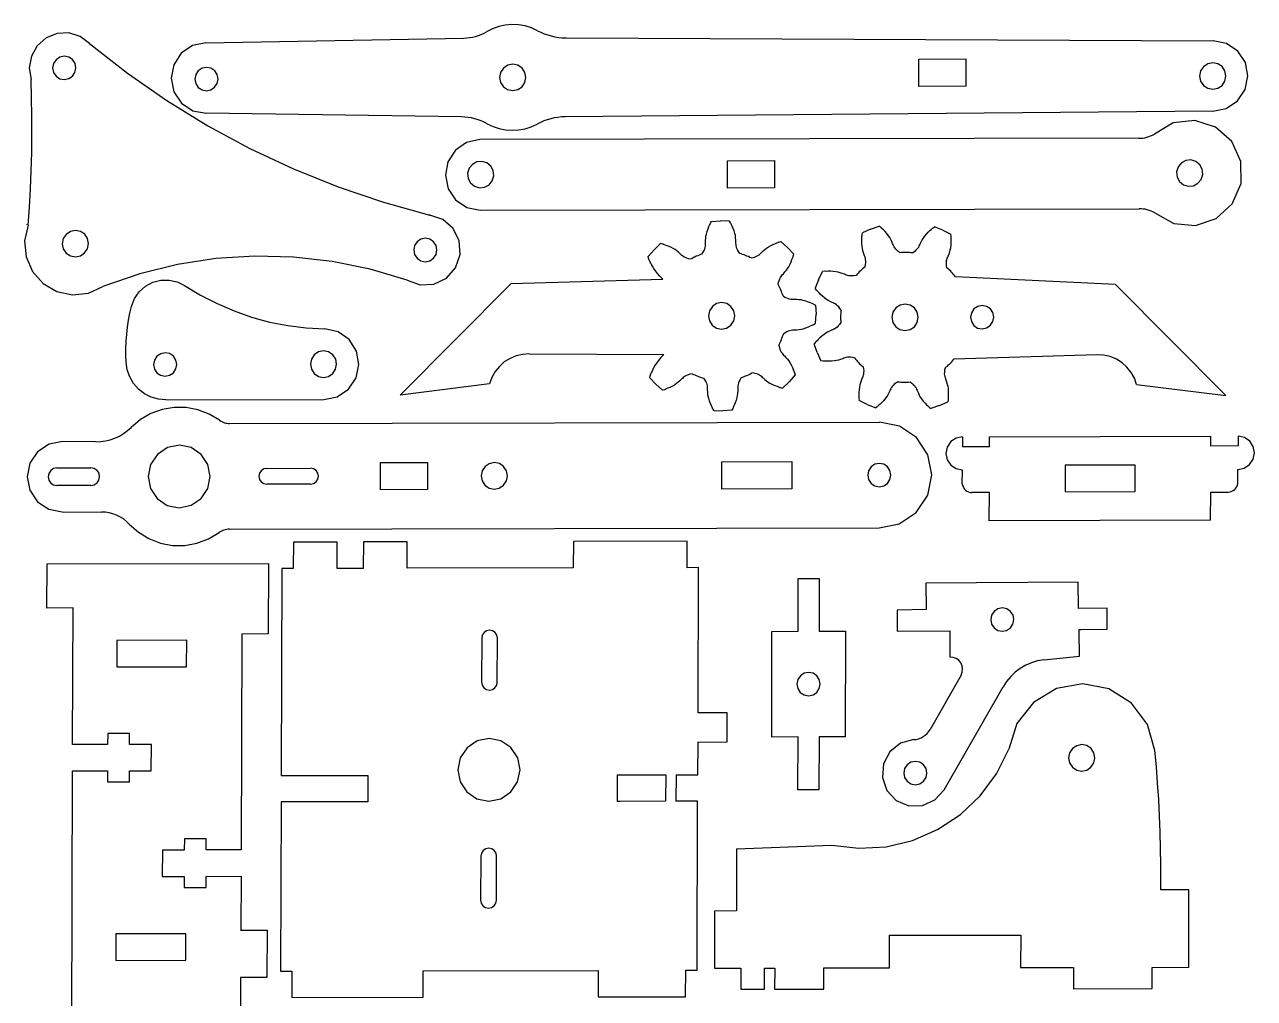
# Model space of a CAD drawing. Header units: millimetres. Extents: x -145 to 145, y -111 to 96.
# Drawn here: x 5.5 to 145, y -14 to 96.4 of the extents above; entities that cross this region are included whole.
import ezdxf

# ---------------------------------------------------------------- set-up
doc = ezdxf.new("R2010")
doc.units = ezdxf.units.MM

msp = doc.modelspace()

# ---------------------------------------------------------------- linework, layer by layer
at = {"color": 7, "linetype": 'Continuous'}
for p, q in [((26.07, 94.34), (55.3, 94.87)), ((66.9, 94.91), (140.28, 94.57)), ((106.91, 92.48), (112.24, 92.52)), ((106.92, 89.38), (106.91, 92.48)), ((112.24, 92.52), (112.25, 89.43)), ((112.25, 89.43), (106.92, 89.38)), ((140.25, 86.58), (66.8, 85.95)), ((55.05, 85.94), (26.05, 86.35)), ((131.85, 83.51), (57.12, 83.36)), ((85.21, 77.87), (85.22, 80.97)), ((85.22, 80.97), (90.55, 80.98)), ((90.55, 80.98), (90.54, 77.88)), ((90.54, 77.88), (85.21, 77.87)), ((57.17, 75.37), (131.88, 75.52)), ((51.4, 74.87), (51.52, 74.81)), ((83.39, 74.09), (84.42, 74.16)), ((85.44, 74.12), (84.42, 74.16)), ((5.71, 73.77), (5.7, 73.72)), ((101.44, 73.22), (100.51, 72.79)), ((101.44, 73.22), (102.41, 73.56)), ((109.63, 73.11), (108.67, 73.47)), ((109.63, 73.11), (110.55, 72.65)), ((77.63, 71.57), (76.88, 70.87)), ((91.26, 71.81), (92.02, 71.13)), ((92.72, 70.38), (92.02, 71.13)), ((76.2, 70.09), (76.88, 70.87)), ((95.54, 67.47), (95.99, 68.4)), ((15.08, 66.95), (15.1, 66.97)), ((48.11, 54.4), (60.68, 67.03)), ((60.68, 67.03), (77.89, 67.52)), ((95.54, 67.47), (95.17, 66.5)), ((129.23, 66.94), (111.07, 67.81)), ((129.23, 66.94), (141.72, 54.36)), ((95.19, 64.6), (95.25, 63.57)), ((95.21, 62.54), (95.25, 63.57)), ((95.38, 59.22), (95.05, 60.2)), ((62.74, 59.06), (77.99, 59)), ((95.38, 59.22), (95.8, 58.28)), ((127.12, 58.96), (110.89, 58.45)), ((76.37, 56.38), (77.07, 55.62)), ((91.46, 55.18), (92.21, 55.89)), ((92.89, 56.67), (92.21, 55.89)), ((58.23, 55.67), (48.11, 54.4)), ((77.83, 54.94), (77.07, 55.62)), ((131.6, 55.59), (141.72, 54.36)), ((21.52, 53.87), (39.43, 53.9)), ((101.06, 53.31), (100.14, 53.76)), ((101.06, 53.31), (102.02, 52.95)), ((109.25, 53.2), (108.28, 52.86)), ((109.25, 53.2), (110.19, 53.63)), ((83.65, 52.63), (84.67, 52.6)), ((85.7, 52.67), (84.67, 52.6)), ((28.76, 51.17), (102.45, 51.31)), ((13.58, 49.09), (9.79, 49.13)), ((111.86, 49.66), (111.86, 48.55)), ((114.93, 49.67), (140.04, 49.72)), ((114.93, 48.55), (114.93, 49.67)), ((140.03, 48.6), (140.04, 49.72)), ((143.11, 49.73), (143.11, 48.62)), ((111.86, 48.55), (114.93, 48.55)), ((143.11, 48.62), (140.03, 48.6)), ((9.17, 46.13), (13.02, 46.14)), ((32.97, 46.08), (37.93, 46.09)), ((45.86, 43.66), (45.87, 46.75)), ((45.87, 46.75), (51.2, 46.76)), ((51.2, 46.76), (51.19, 43.67)), ((84.56, 43.78), (84.57, 46.78)), ((84.57, 46.83), (92.51, 46.85)), ((84.57, 46.78), (84.57, 46.83)), ((92.51, 46.8), (92.5, 43.8)), ((92.51, 46.85), (92.51, 46.8)), ((123.5, 46.43), (123.49, 43.43)), ((131.44, 46.44), (123.5, 46.43)), ((131.43, 43.45), (131.44, 46.44)), ((111.84, 44.32), (111.85, 45.91)), ((143.09, 44.38), (143.1, 45.97)), ((13.02, 44.14), (9.16, 44.13)), ((37.92, 44.29), (32.96, 44.28)), ((51.19, 43.67), (45.86, 43.66)), ((84.56, 43.73), (84.56, 43.78)), ((92.5, 43.75), (84.56, 43.73)), ((92.5, 43.8), (92.5, 43.75)), ((114.91, 43.35), (112.93, 43.35)), ((114.9, 40.15), (114.91, 43.35)), ((123.49, 43.43), (131.43, 43.45)), ((140, 40.2), (140.02, 43.4)), ((140.02, 43.4), (142, 43.4)), ((9.76, 41.14), (14.22, 41.13)), ((28.72, 39.18), (102.41, 39.32)), ((140, 40.2), (114.9, 40.15)), ((35.98, 37.72), (35.97, 34.72)), ((40.94, 37.73), (35.98, 37.72)), ((40.93, 34.73), (40.94, 37.73)), ((43.92, 37.74), (43.91, 34.74)), ((48.88, 37.75), (43.92, 37.74)), ((48.87, 34.75), (48.88, 37.75)), ((67.74, 37.79), (67.72, 34.79)), ((80.64, 37.81), (67.74, 37.79)), ((80.62, 34.81), (80.64, 37.81)), ((8.03, 30.24), (8.05, 35.24)), ((8.05, 35.24), (33.15, 35.29)), ((33.15, 35.29), (33.13, 27.3)), ((34.68, 34.72), (34.6, 11.24)), ((35.97, 34.72), (34.68, 34.72)), ((43.91, 34.74), (40.93, 34.73)), ((67.72, 34.79), (48.87, 34.75)), ((81.91, 34.82), (80.62, 34.81)), ((81.88, 18.35), (81.94, 34.82)), ((81.94, 34.82), (81.91, 34.82)), ((93.22, 27.6), (93.23, 33.6)), ((93.23, 33.6), (95.61, 33.61)), ((95.61, 33.61), (95.61, 27.61)), ((124.99, 33.18), (107.72, 33.06)), ((107.72, 33.06), (107.72, 33.06)), ((107.72, 33.06), (107.73, 30.06)), ((125, 30.18), (124.99, 33.18)), ((11.01, 30.25), (8.03, 30.24)), ((10.95, 14.76), (11.01, 30.25)), ((107.73, 30.06), (104.46, 30.01)), ((104.46, 30.01), (104.47, 27.61)), ((107.73, 30.06), (107.73, 30.06)), ((128.27, 30.23), (125, 30.18)), ((128.28, 27.84), (128.27, 30.23)), ((15.96, 26.56), (15.95, 23.57)), ((23.89, 26.58), (15.96, 26.56)), ((23.88, 23.58), (23.89, 26.58)), ((30.15, 27.29), (30.06, 2.82)), ((33.13, 27.3), (30.15, 27.29)), ((57.34, 26.82), (57.32, 21.82)), ((59.1, 21.82), (59.12, 26.82)), ((90.23, 15.6), (90.25, 27.59)), ((90.25, 27.59), (93.22, 27.6)), ((95.61, 27.61), (98.58, 27.63)), ((98.58, 27.63), (98.57, 15.64)), ((104.47, 27.61), (110.42, 27.67)), ((110.42, 27.67), (110.43, 24.68)), ((125.11, 27.79), (125.12, 27.79)), ((125.11, 27.79), (125.11, 27.79)), ((125.11, 27.77), (125.11, 27.79)), ((125.11, 27.79), (125.11, 27.79)), ((125.11, 27.79), (125.11, 27.79)), ((125.11, 27.6), (125.11, 27.77)), ((125.12, 24.79), (125.11, 27.6)), ((125.12, 27.79), (125.31, 27.79)), ((125.31, 27.79), (128.28, 27.84)), ((121.08, 24.36), (125.12, 24.79)), ((15.95, 23.57), (23.88, 23.58)), ((111.7, 22.64), (108.2, 16.47)), ((109.78, 9.64), (116.48, 21.31)), ((81.91, 18.34), (81.88, 18.35)), ((85.18, 18.35), (81.91, 18.34)), ((85.17, 15.05), (85.18, 18.35)), ((14.93, 16.02), (14.92, 14.77)), ((17.41, 16.03), (14.93, 16.02)), ((17.4, 14.78), (17.41, 16.03)), ((93.21, 15.62), (90.23, 15.6)), ((93.2, 9.62), (93.21, 15.62)), ((95.59, 15.63), (95.58, 9.63)), ((98.57, 15.64), (95.59, 15.63)), ((14.92, 14.77), (10.95, 14.76)), ((19.88, 14.78), (17.4, 14.78)), ((19.87, 11.79), (19.88, 14.78)), ((81.86, 11.34), (81.87, 15.05)), ((81.87, 15.05), (81.9, 15.04)), ((81.9, 15.04), (85.17, 15.05)), ((10.84, -17.2), (10.94, 11.77)), ((10.94, 11.77), (14.91, 11.78)), ((14.91, 11.78), (14.91, 10.53)), ((17.39, 11.78), (19.87, 11.79)), ((17.39, 10.53), (17.39, 11.78)), ((34.6, 11.24), (44.42, 11.26)), ((44.42, 11.26), (44.41, 8.27)), ((72.7, 11.32), (72.69, 8.32)), ((72.7, 11.32), (78.21, 11.33)), ((78.21, 11.33), (78.2, 8.33)), ((79.38, 11.33), (79.37, 8.34)), ((79.38, 11.33), (81.86, 11.34)), ((14.91, 10.53), (17.39, 10.53)), ((95.58, 9.63), (93.2, 9.62)), ((34.59, 8.25), (34.52, -10.93)), ((44.41, 8.27), (34.59, 8.25)), ((72.71, 8.32), (72.69, 8.32)), ((72.69, 8.32), (72.69, 8.32)), ((73.04, 8.32), (72.71, 8.32)), ((78.2, 8.33), (73.04, 8.32)), ((81.82, 8.34), (79.37, 8.34)), ((81.76, -10.84), (81.82, 8.34)), ((21.13, 2.8), (21.12, -0.2)), ((23.61, 2.8), (21.13, 2.8)), ((23.62, 4.05), (23.61, 2.8)), ((26.1, 4.06), (23.62, 4.05)), ((26.09, 2.81), (26.1, 4.06)), ((30.06, 2.82), (26.09, 2.81)), ((86.25, 2.95), (86.23, -4.11)), ((86.25, 2.95), (97.06, 3.35)), ((57.24, 2.1), (57.22, -2.89)), ((59, -2.89), (59.02, 2.11)), ((21.12, -0.2), (23.6, -0.19)), ((23.6, -0.19), (23.6, -1.44)), ((26.08, -0.19), (30.05, -0.18)), ((26.08, -1.44), (26.08, -0.19)), ((30.05, -0.18), (30.03, -6.3)), ((134.36, -1.72), (134.36, -0.77)), ((23.6, -1.44), (26.08, -1.44)), ((137.34, -1.71), (134.36, -1.72)), ((137.54, -1.71), (137.34, -1.71)), ((137.51, -10.5), (137.54, -1.71)), ((83.75, -4.12), (83.72, -10.61)), ((86.23, -4.11), (83.75, -4.12)), ((15.84, -6.72), (15.83, -9.72)), ((23.78, -6.71), (15.84, -6.72)), ((23.77, -9.7), (23.78, -6.71)), ((30.03, -6.3), (29.99, -6.3)), ((29.99, -6.3), (32.96, -6.3)), ((32.96, -6.3), (33.01, -6.3)), ((33.01, -6.3), (32.99, -11.67)), ((103.57, -10.57), (103.58, -6.87)), ((103.58, -6.87), (118.47, -6.84)), ((118.47, -6.84), (118.45, -10.54)), ((15.83, -9.72), (23.77, -9.7)), ((34.52, -10.93), (35.81, -10.93)), ((35.81, -10.93), (35.8, -13.93)), ((50.69, -13.9), (50.7, -10.9)), ((50.7, -10.9), (70.54, -10.86)), ((70.54, -10.86), (70.53, -13.86)), ((80.45, -13.84), (80.47, -10.84)), ((80.47, -10.84), (81.76, -10.84)), ((83.72, -10.61), (86.72, -10.6)), ((86.72, -10.6), (86.71, -13)), ((89.39, -13), (89.4, -10.6)), ((90.57, -10.6), (90.56, -12.99)), ((96.14, -12.98), (96.15, -10.58)), ((96.15, -10.58), (103.56, -10.57)), ((103.56, -10.57), (103.57, -10.57)), ((118.45, -10.54), (124.45, -10.53)), ((124.45, -10.53), (124.44, -12.93)), ((133.37, -12.91), (133.38, -10.51)), ((133.38, -10.51), (137.51, -10.5)), ((29.99, -11.67), (29.98, -15.5)), ((32.99, -11.67), (29.99, -11.67)), ((35.8, -13.93), (50.69, -13.9)), ((70.53, -13.86), (80.45, -13.84)), ((86.71, -12.85), (86.71, -12.99)), ((86.71, -12.99), (86.71, -13)), ((86.71, -13), (89.39, -13)), ((86.71, -13), (86.71, -13)), ((90.56, -12.99), (96.14, -12.98)), ((124.44, -12.93), (133.37, -12.91))]:
    msp.add_line(p, q, dxfattribs=at)
at = {"color": 7, "linetype": 'Continuous', "flags": 128}
for points in [[(63.65, 95.72), (62.97, 96.03), (62.25, 96.25), (61.51, 96.38), (60.76, 96.41), (60.01, 96.35), (59.28, 96.19), (58.57, 95.94), (57.9, 95.6)], [(12.87, 94.27), (11.8, 95.07), (10.52, 95.46), (9.18, 95.4), (7.94, 94.9), (6.93, 94.01), (6.27, 92.84), (6.03, 91.52), (6.24, 90.19)], [(55.3, 94.87), (55.64, 94.89), (55.98, 94.93), (56.31, 94.99), (56.64, 95.07), (56.97, 95.17), (57.29, 95.3), (57.6, 95.44), (57.9, 95.6)], [(63.65, 95.72), (64.03, 95.54), (64.42, 95.37), (64.82, 95.24), (65.22, 95.12), (65.64, 95.03), (66.05, 94.96), (66.47, 94.92), (66.9, 94.91)], [(12.87, 94.27), (17.16, 90.91), (21.63, 87.8), (26.27, 84.94), (31.06, 82.35), (35.99, 80.04), (41.05, 78), (46.21, 76.26), (51.46, 74.81)], [(26.07, 94.34), (24.56, 94.03), (23.27, 93.15), (22.41, 91.85), (22.11, 90.32), (22.42, 88.79), (23.28, 87.5), (24.57, 86.64), (26.09, 86.35)], [(140.25, 86.58), (141.77, 86.89), (143.06, 87.75), (143.93, 89.05), (144.23, 90.58), (143.94, 92.11), (143.08, 93.41), (141.8, 94.27), (140.28, 94.57)], [(11.31, 91.5), (11.22, 92.01), (10.93, 92.44), (10.51, 92.72), (10, 92.82), (9.5, 92.72), (9.07, 92.43), (8.79, 92), (8.68, 91.49), (8.78, 90.99), (9.07, 90.56), (9.49, 90.27), (9.99, 90.17), (10.5, 90.28), (10.93, 90.56), (11.21, 90.99), (11.31, 91.5)], [(141.73, 90.58), (141.62, 91.15), (141.3, 91.64), (140.82, 91.96), (140.25, 92.07), (139.68, 91.96), (139.19, 91.63), (138.87, 91.15), (138.75, 90.57), (138.86, 90), (139.19, 89.51), (139.67, 89.19), (140.24, 89.08), (140.81, 89.19), (141.29, 89.52), (141.61, 90), (141.73, 90.58)], [(27.44, 90.23), (27.34, 90.74), (27.06, 91.17), (26.63, 91.46), (26.13, 91.56), (25.63, 91.45), (25.2, 91.17), (24.91, 90.74), (24.81, 90.23), (24.91, 89.72), (25.19, 89.29), (25.62, 89.01), (26.12, 88.91), (26.62, 89.01), (27.05, 89.3), (27.34, 89.73), (27.44, 90.23)], [(62.35, 90.42), (62.23, 90.99), (61.91, 91.48), (61.43, 91.8), (60.86, 91.91), (60.29, 91.8), (59.81, 91.47), (59.48, 90.99), (59.37, 90.41), (59.48, 89.84), (59.8, 89.35), (60.28, 89.03), (60.85, 88.92), (61.42, 89.03), (61.91, 89.36), (62.23, 89.85), (62.35, 90.42)], [(5.89, 73.65), (6.04, 75.71), (6.16, 77.78), (6.25, 79.84), (6.31, 81.91), (6.34, 83.98), (6.34, 86.05), (6.3, 88.12), (6.24, 90.19)], [(57.96, 85.16), (57.62, 85.34), (57.27, 85.49), (56.92, 85.62), (56.55, 85.73), (56.18, 85.82), (55.81, 85.88), (55.43, 85.92), (55.05, 85.94)], [(57.96, 85.16), (58.62, 84.85), (59.33, 84.61), (60.05, 84.47), (60.79, 84.42), (61.53, 84.46), (62.26, 84.6), (62.96, 84.82), (63.64, 85.13)], [(66.8, 85.95), (66.39, 85.93), (65.98, 85.89), (65.57, 85.82), (65.17, 85.73), (64.78, 85.62), (64.39, 85.48), (64.01, 85.32), (63.64, 85.13)], [(133.67, 75.06), (135.82, 73.84), (138.28, 73.61), (140.63, 74.41), (142.46, 76.1), (143.45, 78.39), (143.44, 80.88), (142.42, 83.14), (140.57, 84.79), (138.21, 85.53), (135.75, 85.25), (133.62, 83.98)], [(131.85, 83.51), (132.08, 83.52), (132.31, 83.54), (132.53, 83.58), (132.76, 83.63), (132.98, 83.7), (133.2, 83.78), (133.41, 83.87), (133.62, 83.98)], [(57.12, 83.36), (55.62, 83.03), (54.35, 82.15), (53.5, 80.84), (53.22, 79.32), (53.52, 77.8), (54.38, 76.52), (55.66, 75.67), (57.17, 75.37)], [(58.65, 79.85), (58.38, 80.36), (57.93, 80.73), (57.37, 80.9), (56.79, 80.84), (56.28, 80.56), (55.91, 80.11), (55.74, 79.55), (55.8, 78.96), (56.07, 78.45), (56.52, 78.08), (57.08, 77.91), (57.65, 77.97), (58.17, 78.25), (58.54, 78.7), (58.71, 79.26), (58.65, 79.85)], [(139.05, 80.01), (138.77, 80.52), (138.33, 80.89), (137.77, 81.06), (137.19, 81), (136.68, 80.72), (136.31, 80.27), (136.14, 79.71), (136.2, 79.12), (136.47, 78.61), (136.92, 78.24), (137.47, 78.07), (138.05, 78.13), (138.56, 78.41), (138.93, 78.86), (139.1, 79.42), (139.05, 80.01)], [(133.67, 75.06), (133.46, 75.17), (133.25, 75.26), (133.03, 75.34), (132.81, 75.41), (132.58, 75.46), (132.35, 75.49), (132.12, 75.51), (131.88, 75.52)], [(48.9, 67.41), (50.37, 66.89), (51.92, 66.98), (53.33, 67.66), (54.37, 68.84), (54.88, 70.32), (54.79, 71.89), (54.1, 73.29), (52.93, 74.32), (51.46, 74.81)], [(5.89, 73.65), (5.5, 71.87), (5.68, 70.06), (6.41, 68.4), (7.61, 67.05), (9.17, 66.14), (10.94, 65.76), (12.74, 65.95), (14.39, 66.7)], [(12.75, 71.57), (12.64, 72.14), (12.32, 72.63), (11.84, 72.95), (11.27, 73.06), (10.7, 72.95), (10.22, 72.62), (9.89, 72.14), (9.78, 71.56), (9.89, 70.99), (10.21, 70.5), (10.69, 70.18), (11.26, 70.07), (11.83, 70.18), (12.31, 70.51), (12.64, 70.99), (12.75, 71.57)], [(52.26, 70.85), (52.16, 71.36), (51.88, 71.79), (51.45, 72.07), (50.95, 72.17), (50.45, 72.07), (50.02, 71.78), (49.73, 71.35), (49.63, 70.85), (49.73, 70.34), (50.01, 69.91), (50.44, 69.62), (50.94, 69.52), (51.45, 69.63), (51.87, 69.91), (52.16, 70.34), (52.26, 70.85)], [(48.9, 67.41), (44.69, 68.67), (40.37, 69.56), (36, 70.05), (31.6, 70.15), (27.2, 69.87), (22.85, 69.19), (18.56, 68.13), (14.39, 66.7)], [(82.32, 70.38), (82.16, 70.32), (81.99, 70.26), (81.83, 70.19), (81.67, 70.13), (81.51, 70.05), (81.35, 69.98), (81.19, 69.9), (81.03, 69.81)], [(87.9, 69.94), (87.74, 70.01), (87.58, 70.09), (87.42, 70.16), (87.26, 70.23), (87.1, 70.29), (86.93, 70.35), (86.76, 70.4), (86.6, 70.45)], [(106.19, 70.52), (106.01, 70.54), (105.84, 70.55), (105.66, 70.56), (105.49, 70.57), (105.31, 70.57), (105.14, 70.56), (104.96, 70.56), (104.79, 70.54)], [(100.81, 68.95), (100.67, 68.84), (100.54, 68.72), (100.41, 68.6), (100.28, 68.48), (100.15, 68.36), (100.03, 68.23), (99.91, 68.1), (99.8, 67.97)], [(111.07, 67.81), (110.96, 67.95), (110.85, 68.08), (110.73, 68.21), (110.61, 68.34), (110.49, 68.47), (110.36, 68.59), (110.24, 68.71), (110.1, 68.82)], [(17.64, 64.44), (17.98, 65.33), (18.51, 66.1), (19.22, 66.74), (20.05, 67.18), (20.96, 67.42), (21.9, 67.44), (22.81, 67.23), (23.65, 66.82)], [(91.51, 65.65), (91.45, 65.82), (91.39, 65.99), (91.33, 66.15), (91.26, 66.31), (91.19, 66.48), (91.12, 66.64), (91.04, 66.79), (90.96, 66.95)], [(23.65, 66.82), (25.45, 65.72), (27.33, 64.76), (29.26, 63.93), (31.25, 63.24), (33.28, 62.68), (35.35, 62.27), (37.44, 62.01), (39.55, 61.89)], [(17.01, 58.13), (16.98, 58.92), (16.98, 59.72), (17.02, 60.51), (17.08, 61.31), (17.18, 62.1), (17.3, 62.88), (17.45, 63.67), (17.64, 64.44)], [(86.03, 63.38), (85.92, 63.95), (85.6, 64.44), (85.12, 64.76), (84.55, 64.88), (83.98, 64.76), (83.5, 64.44), (83.17, 63.95), (83.06, 63.38), (83.17, 62.8), (83.49, 62.32), (83.97, 61.99), (84.54, 61.88), (85.11, 62), (85.59, 62.32), (85.92, 62.81), (86.03, 63.38)], [(106.84, 63.21), (106.72, 63.79), (106.4, 64.27), (105.92, 64.59), (105.35, 64.71), (104.78, 64.59), (104.3, 64.27), (103.97, 63.78), (103.86, 63.21), (103.97, 62.63), (104.29, 62.15), (104.77, 61.82), (105.34, 61.71), (105.91, 61.83), (106.4, 62.15), (106.72, 62.64), (106.84, 63.21)], [(115.4, 63.23), (115.3, 63.74), (115.02, 64.16), (114.6, 64.45), (114.09, 64.55), (113.59, 64.45), (113.16, 64.16), (112.88, 63.73), (112.77, 63.22), (112.87, 62.72), (113.16, 62.29), (113.58, 62), (114.08, 61.9), (114.59, 62.01), (115.01, 62.29), (115.3, 62.72), (115.4, 63.23)], [(98.09, 64.01), (98.07, 63.84), (98.05, 63.66), (98.04, 63.49), (98.04, 63.31), (98.04, 63.13), (98.04, 62.96), (98.05, 62.78), (98.06, 62.61)], [(39.43, 53.9), (40.94, 54.2), (42.22, 55.06), (43.09, 56.34), (43.41, 57.86), (43.13, 59.38), (42.31, 60.68), (41.05, 61.56), (39.55, 61.89)], [(91.04, 60.04), (91.12, 60.2), (91.19, 60.36), (91.26, 60.52), (91.33, 60.68), (91.39, 60.85), (91.45, 61.02), (91.51, 61.18), (91.56, 61.35)], [(22.75, 57.86), (22.66, 58.37), (22.37, 58.8), (21.95, 59.09), (21.44, 59.18), (20.94, 59.08), (20.51, 58.8), (20.23, 58.37), (20.12, 57.86), (20.22, 57.35), (20.51, 56.92), (20.93, 56.64), (21.44, 56.54), (21.94, 56.64), (22.37, 56.93), (22.65, 57.36), (22.75, 57.86)], [(40.89, 57.9), (40.78, 58.47), (40.46, 58.96), (39.97, 59.28), (39.41, 59.4), (38.84, 59.28), (38.35, 58.95), (38.03, 58.47), (37.91, 57.89), (38.02, 57.32), (38.34, 56.84), (38.83, 56.51), (39.4, 56.4), (39.97, 56.51), (40.45, 56.84), (40.77, 57.33), (40.89, 57.9)], [(62.74, 59.06), (61.98, 59.01), (61.25, 58.84), (60.55, 58.55), (59.9, 58.15), (59.34, 57.64), (58.86, 57.05), (58.49, 56.38), (58.23, 55.67)], [(99.62, 58.61), (99.73, 58.47), (99.84, 58.34), (99.96, 58.21), (100.08, 58.08), (100.2, 57.95), (100.33, 57.83), (100.46, 57.71), (100.59, 57.6)], [(131.6, 55.59), (131.35, 56.31), (130.98, 56.97), (130.51, 57.56), (129.95, 58.06), (129.31, 58.47), (128.61, 58.75), (127.87, 58.92), (127.12, 58.96)], [(21.52, 53.87), (20.67, 53.94), (19.85, 54.17), (19.09, 54.55), (18.41, 55.08), (17.85, 55.72), (17.42, 56.46), (17.13, 57.27), (17.01, 58.13)], [(109.89, 57.47), (110.02, 57.58), (110.16, 57.69), (110.29, 57.81), (110.41, 57.93), (110.54, 58.06), (110.66, 58.18), (110.78, 58.31), (110.89, 58.45)], [(81.19, 56.82), (81.35, 56.74), (81.51, 56.67), (81.67, 56.6), (81.83, 56.53), (81.99, 56.47), (82.16, 56.41), (82.33, 56.36), (82.49, 56.3)], [(86.77, 56.38), (86.93, 56.44), (87.1, 56.5), (87.26, 56.56), (87.42, 56.63), (87.58, 56.7), (87.74, 56.78), (87.9, 56.86), (88.06, 56.94)], [(104.51, 55.9), (104.68, 55.88), (104.86, 55.86), (105.03, 55.86), (105.21, 55.85), (105.38, 55.85), (105.56, 55.86), (105.73, 55.86), (105.91, 55.88)], [(27.61, 51.54), (26.44, 52.24), (25.16, 52.72), (23.82, 52.97), (22.46, 52.98), (21.12, 52.75), (19.83, 52.29), (18.64, 51.61), (17.59, 50.73)], [(13.58, 49.09), (14.14, 49.12), (14.69, 49.19), (15.22, 49.33), (15.75, 49.51), (16.25, 49.74), (16.73, 50.03), (17.17, 50.36), (17.59, 50.73)], [(27.61, 51.54), (27.74, 51.45), (27.87, 51.38), (28.01, 51.31), (28.16, 51.26), (28.31, 51.22), (28.46, 51.19), (28.61, 51.17), (28.76, 51.17)], [(102.41, 39.32), (104.69, 39.79), (106.62, 41.09), (107.92, 43.04), (108.38, 45.33), (107.94, 47.62), (106.65, 49.57), (104.72, 50.86), (102.45, 51.31)], [(9.79, 49.13), (8.27, 48.82), (6.97, 47.95), (6.11, 46.66), (5.8, 45.13), (6.1, 43.6), (6.95, 42.3), (8.24, 41.44), (9.76, 41.14)], [(111.86, 49.66), (111.14, 49.52), (110.54, 49.11), (110.13, 48.5), (109.99, 47.78), (110.13, 47.06), (110.53, 46.46), (111.13, 46.05), (111.85, 45.91)], [(143.1, 45.97), (143.81, 46.12), (144.41, 46.53), (144.82, 47.14), (144.96, 47.85), (144.83, 48.57), (144.43, 49.18), (143.83, 49.58), (143.11, 49.73)], [(26.56, 45.17), (26.3, 46.52), (25.54, 47.67), (24.4, 48.44), (23.05, 48.71), (21.7, 48.43), (20.56, 47.66), (19.79, 46.51), (19.52, 45.15), (19.78, 43.8), (20.54, 42.65), (21.68, 41.88), (23.03, 41.61), (24.38, 41.89), (25.52, 42.66), (26.29, 43.81), (26.56, 45.17)], [(9.17, 46.13), (8.79, 46.05), (8.47, 45.84), (8.25, 45.51), (8.18, 45.13), (8.25, 44.75), (8.46, 44.42), (8.79, 44.21), (9.16, 44.13)], [(13.02, 44.14), (13.4, 44.22), (13.72, 44.43), (13.93, 44.76), (14.01, 45.14), (13.94, 45.52), (13.72, 45.85), (13.4, 46.06), (13.02, 46.14)], [(32.97, 46.08), (32.63, 46.01), (32.34, 45.81), (32.14, 45.52), (32.07, 45.18), (32.14, 44.83), (32.33, 44.54), (32.62, 44.35), (32.96, 44.28)], [(37.92, 44.29), (38.27, 44.36), (38.56, 44.55), (38.75, 44.85), (38.82, 45.19), (38.75, 45.54), (38.56, 45.83), (38.27, 46.02), (37.93, 46.09)], [(60.26, 45.23), (60.14, 45.81), (59.82, 46.29), (59.34, 46.62), (58.77, 46.73), (58.2, 46.61), (57.72, 46.29), (57.39, 45.8), (57.28, 45.23), (57.39, 44.66), (57.71, 44.17), (58.19, 43.85), (58.76, 43.73), (59.33, 43.85), (59.82, 44.17), (60.14, 44.66), (60.26, 45.23)], [(103.74, 45.32), (103.64, 45.83), (103.36, 46.26), (102.93, 46.54), (102.43, 46.64), (101.93, 46.54), (101.5, 46.25), (101.21, 45.82), (101.11, 45.32), (101.21, 44.81), (101.49, 44.38), (101.92, 44.09), (102.42, 43.99), (102.93, 44.1), (103.35, 44.38), (103.64, 44.81), (103.74, 45.32)], [(111.84, 44.32), (111.88, 44.12), (111.96, 43.94), (112.06, 43.77), (112.2, 43.62), (112.36, 43.5), (112.54, 43.42), (112.73, 43.36), (112.93, 43.35)], [(142, 43.4), (142.2, 43.42), (142.39, 43.48), (142.57, 43.56), (142.73, 43.68), (142.87, 43.83), (142.97, 44), (143.05, 44.18), (143.09, 44.38)], [(17.36, 39.77), (17.04, 40.07), (16.7, 40.34), (16.32, 40.58), (15.93, 40.77), (15.52, 40.93), (15.09, 41.04), (14.66, 41.11), (14.22, 41.13)], [(17.36, 39.77), (18.4, 38.83), (19.59, 38.11), (20.9, 37.61), (22.27, 37.35), (23.67, 37.35), (25.04, 37.59), (26.36, 38.08), (27.56, 38.8)], [(28.72, 39.18), (28.57, 39.17), (28.41, 39.15), (28.26, 39.12), (28.11, 39.08), (27.97, 39.03), (27.83, 38.96), (27.69, 38.89), (27.56, 38.8)], [(117.69, 28.93), (117.59, 29.43), (117.3, 29.86), (116.88, 30.15), (116.38, 30.25), (115.87, 30.15), (115.44, 29.86), (115.16, 29.43), (115.06, 28.92), (115.15, 28.41), (115.44, 27.99), (115.86, 27.7), (116.37, 27.6), (116.87, 27.7), (117.3, 27.99), (117.58, 28.42), (117.69, 28.93)], [(59.12, 26.82), (59.05, 27.16), (58.86, 27.45), (58.57, 27.65), (58.23, 27.72), (57.89, 27.65), (57.6, 27.45), (57.4, 27.16), (57.34, 26.82)], [(111.7, 22.64), (111.83, 22.98), (111.87, 23.34), (111.81, 23.7), (111.66, 24.04), (111.43, 24.32), (111.14, 24.53), (110.8, 24.65), (110.43, 24.68)], [(121.08, 24.36), (120.37, 24.24), (119.69, 24.04), (119.04, 23.75), (118.42, 23.39), (117.85, 22.96), (117.33, 22.47), (116.87, 21.92), (116.48, 21.31)], [(95.72, 21.62), (95.62, 22.12), (95.34, 22.55), (94.91, 22.84), (94.41, 22.94), (93.91, 22.84), (93.48, 22.55), (93.19, 22.12), (93.09, 21.61), (93.19, 21.11), (93.47, 20.68), (93.9, 20.39), (94.4, 20.29), (94.91, 20.39), (95.33, 20.68), (95.62, 21.11), (95.72, 21.62)], [(57.32, 21.82), (57.39, 21.48), (57.58, 21.19), (57.87, 20.99), (58.21, 20.92), (58.55, 20.99), (58.84, 21.19), (59.04, 21.48), (59.1, 21.82)], [(133.68, 14.1), (132.85, 17.03), (131.03, 19.46), (128.46, 21.07), (125.49, 21.64), (122.51, 21.11), (119.9, 19.54), (118.02, 17.14), (117.11, 14.23)], [(61.69, 11.9), (61.42, 13.26), (60.66, 14.41), (59.52, 15.17), (58.18, 15.44), (56.83, 15.17), (55.68, 14.4), (54.91, 13.25), (54.64, 11.89), (54.9, 10.53), (55.66, 9.38), (56.8, 8.62), (58.15, 8.35), (59.5, 8.62), (60.65, 9.39), (61.41, 10.54), (61.69, 11.9)], [(106.34, 15.32), (106.62, 15.35), (106.89, 15.42), (107.16, 15.52), (107.41, 15.66), (107.64, 15.82), (107.86, 16.02), (108.04, 16.23), (108.2, 16.47)], [(97.06, 3.35), (100.12, 2.99), (103.2, 3.17), (106.2, 3.89), (109.04, 5.12), (111.62, 6.83), (113.87, 8.96), (115.72, 11.45), (117.11, 14.23)], [(106.34, 15.32), (104.84, 14.92), (103.62, 13.95), (102.89, 12.56), (102.78, 11.01), (103.29, 9.54), (104.35, 8.41), (105.78, 7.8), (107.33, 7.83), (108.74, 8.48), (109.78, 9.64)], [(126.87, 13.25), (126.76, 13.83), (126.44, 14.31), (125.96, 14.64), (125.39, 14.75), (124.82, 14.63), (124.34, 14.31), (124.01, 13.82), (123.9, 13.25), (124.01, 12.67), (124.33, 12.19), (124.81, 11.87), (125.38, 11.75), (125.95, 11.87), (126.43, 12.19), (126.76, 12.68), (126.87, 13.25)], [(134.36, -0.77), (134.36, 1.1), (134.33, 2.96), (134.28, 4.82), (134.21, 6.68), (134.11, 8.54), (133.99, 10.39), (133.85, 12.25), (133.68, 14.1)], [(107.83, 11.53), (107.73, 12.04), (107.45, 12.47), (107.02, 12.75), (106.52, 12.85), (106.01, 12.75), (105.59, 12.46), (105.3, 12.03), (105.2, 11.53), (105.3, 11.02), (105.58, 10.59), (106.01, 10.3), (106.51, 10.2), (107.01, 10.31), (107.44, 10.59), (107.73, 11.02), (107.83, 11.53)], [(59.02, 2.11), (58.96, 2.45), (58.76, 2.74), (58.47, 2.94), (58.13, 3), (57.79, 2.93), (57.5, 2.74), (57.31, 2.45), (57.24, 2.1)], [(57.22, -2.89), (57.29, -3.24), (57.48, -3.53), (57.77, -3.72), (58.11, -3.79), (58.45, -3.72), (58.74, -3.53), (58.94, -3.23), (59, -2.89)], [(89.4, -10.6), (89.55, -10.6), (89.69, -10.6), (89.84, -10.6), (89.99, -10.6), (90.13, -10.6), (90.28, -10.6), (90.42, -10.6), (90.57, -10.6)]]:
    msp.add_lwpolyline(points, dxfattribs=at)
at = {"color": 7, "linetype": 'Continuous'}
for points, knots in [([(82.32, 70.38), (82.74, 70.96), (82.7, 71.73), (82.77, 72.76), (83.39, 74.09), (83.15, 73.66), (83.39, 74.09)], [0, 0, 0, 0, 0.180853, 0.372947, 0.631837, 1, 1, 1, 1]), ([(86.6, 70.45), (86.17, 71.03), (86.19, 71.79), (86.09, 72.82), (85.44, 74.12), (85.7, 73.7), (85.44, 74.12)], [0, 0, 0, 0, 0.18065, 0.372808, 0.631764, 1, 1, 1, 1]), ([(100.81, 68.95), (100.99, 69.64), (100.68, 70.34), (100.39, 71.33), (100.51, 72.79), (100.43, 72.3), (100.51, 72.79)], [0, 0, 0, 0, 0.180213, 0.372383, 0.631647, 1, 1, 1, 1]), ([(104.79, 70.54), (104.18, 70.92), (103.94, 71.64), (103.48, 72.57), (102.41, 73.56), (102.8, 73.25), (102.41, 73.56)], [0, 0, 0, 0, 0.180211, 0.372381, 0.631646, 1, 1, 1, 1]), ([(106.19, 70.52), (106.8, 70.89), (107.08, 71.6), (107.57, 72.51), (108.67, 73.47), (108.27, 73.18), (108.67, 73.47)], [0, 0, 0, 0, 0.180216, 0.372385, 0.631648, 1, 1, 1, 1]), ([(110.1, 68.82), (109.95, 69.52), (110.28, 70.21), (110.61, 71.19), (110.55, 72.65), (110.61, 72.16), (110.55, 72.65)], [0, 0, 0, 0, 0.18021, 0.372381, 0.631646, 1, 1, 1, 1]), ([(81.04, 69.81), (80.33, 69.91), (79.81, 70.47), (79.02, 71.12), (77.63, 71.57), (78.11, 71.46), (77.63, 71.57)], [0, 0, 0, 0, 0.180641, 0.372801, 0.63176, 1, 1, 1, 1]), ([(87.9, 69.94), (88.6, 70.06), (89.11, 70.63), (89.89, 71.31), (91.26, 71.81), (90.78, 71.68), (91.26, 71.81)], [0, 0, 0, 0, 0.180858, 0.372952, 0.63184, 1, 1, 1, 1]), ([(77.89, 67.52), (76.89, 68.49), (76.2, 70.09), (76.38, 69.52), (76.2, 70.09)], [0, 0, 0, 0, 0.444529, 1, 1, 1, 1]), ([(90.96, 66.95), (91.06, 67.66), (91.61, 68.19), (92.26, 68.99), (92.72, 70.38), (92.61, 69.9), (92.72, 70.38)], [0, 0, 0, 0, 0.180654, 0.372811, 0.631766, 1, 1, 1, 1]), ([(99.8, 67.97), (99.1, 67.81), (98.42, 68.14), (97.45, 68.46), (95.99, 68.4), (96.48, 68.46), (95.99, 68.4)], [0, 0, 0, 0, 0.180206, 0.372377, 0.631644, 1, 1, 1, 1]), ([(91.51, 65.65), (92.09, 65.24), (92.85, 65.28), (93.87, 65.22), (95.19, 64.6), (94.76, 64.84), (95.19, 64.6)], [0, 0, 0, 0, 0.180856, 0.37295, 0.631839, 1, 1, 1, 1]), ([(98.09, 64.01), (97.73, 64.63), (97.02, 64.91), (96.12, 65.39), (95.17, 66.5), (95.46, 66.1), (95.17, 66.5)], [0, 0, 0, 0, 0.180206, 0.372377, 0.631644, 1, 1, 1, 1]), ([(91.56, 61.35), (92.13, 61.78), (92.89, 61.77), (93.91, 61.87), (95.21, 62.54), (94.79, 62.27), (95.21, 62.54)], [0, 0, 0, 0, 0.180656, 0.372812, 0.631767, 1, 1, 1, 1]), ([(98.06, 62.61), (97.68, 62), (96.96, 61.74), (96.04, 61.28), (95.05, 60.2), (95.36, 60.59), (95.05, 60.2)], [0, 0, 0, 0, 0.180207, 0.372378, 0.631644, 1, 1, 1, 1]), ([(91.04, 60.04), (91.16, 59.33), (91.72, 58.82), (92.39, 58.05), (92.89, 56.67), (92.76, 57.15), (92.89, 56.67)], [0, 0, 0, 0, 0.180851, 0.372946, 0.631836, 1, 1, 1, 1]), ([(77.99, 59), (77.01, 58), (76.37, 56.38), (76.53, 56.95), (76.37, 56.38)], [0, 0, 0, 0, 0.444417, 1, 1, 1, 1]), ([(99.62, 58.61), (98.93, 58.79), (98.24, 58.47), (97.25, 58.18), (95.8, 58.28), (96.29, 58.2), (95.8, 58.28)], [0, 0, 0, 0, 0.180205, 0.372377, 0.631643, 1, 1, 1, 1]), ([(100.59, 57.6), (100.75, 56.9), (100.41, 56.21), (100.08, 55.23), (100.14, 53.76), (100.08, 54.26), (100.14, 53.76)], [0, 0, 0, 0, 0.180213, 0.372383, 0.631647, 1, 1, 1, 1]), ([(109.89, 57.47), (109.7, 56.77), (110.01, 56.08), (110.3, 55.09), (110.19, 53.63), (110.27, 54.12), (110.19, 53.63)], [0, 0, 0, 0, 0.180209, 0.37238, 0.631645, 1, 1, 1, 1]), ([(81.19, 56.82), (80.49, 56.7), (79.98, 56.13), (79.2, 55.45), (77.83, 54.94), (78.31, 55.07), (77.83, 54.94)], [0, 0, 0, 0, 0.180839, 0.372936, 0.631831, 1, 1, 1, 1]), ([(82.49, 56.31), (82.92, 55.73), (82.9, 54.97), (83, 53.94), (83.65, 52.63), (83.39, 53.06), (83.65, 52.63)], [0, 0, 0, 0, 0.180654, 0.372811, 0.631766, 1, 1, 1, 1]), ([(86.77, 56.38), (86.35, 55.79), (86.39, 55.03), (86.32, 54), (85.7, 52.67), (85.94, 53.1), (85.7, 52.67)], [0, 0, 0, 0, 0.180848, 0.372944, 0.631835, 1, 1, 1, 1]), ([(88.05, 56.94), (88.76, 56.84), (89.28, 56.29), (90.07, 55.64), (91.46, 55.18), (90.98, 55.3), (91.46, 55.18)], [0, 0, 0, 0, 0.180661, 0.372816, 0.631769, 1, 1, 1, 1]), ([(104.51, 55.9), (103.89, 55.53), (103.62, 54.82), (103.13, 53.91), (102.02, 52.95), (102.42, 53.24), (102.02, 52.95)], [0, 0, 0, 0, 0.180205, 0.372377, 0.631644, 1, 1, 1, 1]), ([(105.91, 55.88), (106.51, 55.5), (106.76, 54.77), (107.21, 53.85), (108.28, 52.86), (107.89, 53.17), (108.28, 52.86)], [0, 0, 0, 0, 0.180211, 0.372382, 0.631646, 1, 1, 1, 1])]:
    msp.add_open_spline(points, degree=3, knots=knots, dxfattribs=at)

doc.saveas('drawing.dxf')
